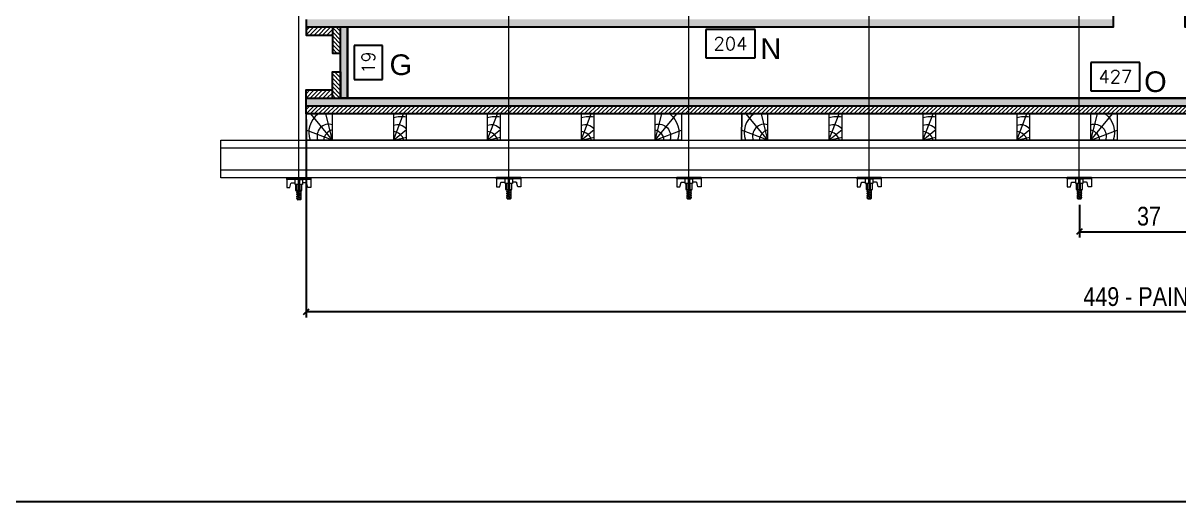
# Model space of a CAD drawing. Extents: x 14400 to 24104, y -21631 to 6985.
# Drawn here: x 22866 to 23481, y 1092 to 1347 of the extents above; entities that cross this region are included whole.
import ezdxf
from ezdxf.enums import TextEntityAlignment as Align

# ---------------------------------------------------------------- set-up
doc = ezdxf.new("R2010")
doc.units = 0
for name, color, linetype in [('CHAPA', 1, 'Continuous'), ('COTA', 241, 'Continuous'), ('MTH-PILAR-SEGUE', 5, 'Continuous'), ('SARRAFO', 251, 'Continuous'), ('TEXTO_GERAL', 7, 'Continuous')]:
    doc.layers.add(name, color=color, linetype=linetype)
for name, color, linetype, lineweight in [('Hachura', 251, 'Continuous', 9), ('Madeira', 126, 'Continuous', 18), ('Perfil Metálico', 224, 'Continuous', 18)]:
    doc.layers.add(name, color=color, linetype=linetype, lineweight=lineweight)
doc.styles.add('ARIAL', font='arial.ttf')
doc.styles.add('COTA TECNICA 2X', font='techl___.ttf', dxfattribs={"height": 10})
doc.styles.add('ROMANS', font='romans.shx')
doc.dimstyles.new('SECAO PILAR', dxfattribs={"dimtxt": 10, "dimasz": 3, "dimexe": 3, "dimexo": 3, "dimgap": 3, "dimtad": 1, "dimdec": 1, "dimlfac": 0.5, "dimzin": 12, "dimdsep": 46, "dimtxsty": 'COTA TECNICA 2X', "dimblk1": 'OBLIQUE', "dimblk2": 'OBLIQUE', "dimsah": 1, "dimcen": 0.9, "dimclrd": 256, "dimclre": 256, "dimclrt": 256, "dimadec": 1, "dimazin": 3, "dimtfac": 1, "dimtdec": 1, "dimtmove": 0, "dimatfit": 3, "dimfxl": 1, "dimtolj": 1, "dimtzin": 12, "dimarcsym": 0})
doc.dimstyles.new('SECÇÃO 2', dxfattribs={"dimtxt": 7, "dimasz": 6, "dimexe": 0.18, "dimexo": 2, "dimgap": -4, "dimtad": 3, "dimdec": 1, "dimlfac": 0.5, "dimzin": 12, "dimdsep": 46, "dimtxsty": 'ROMANS', "dimblk": 'ARCHTICK', "dimcen": 0.09, "dimse1": 1, "dimse2": 1, "dimsd1": 1, "dimsd2": 1, "dimclrd": 180, "dimclre": 5, "dimclrt": 1, "dimadec": 0, "dimazin": 3, "dimtfac": 1, "dimtdec": 1, "dimtofl": 0, "dimtmove": 0, "dimatfit": 3, "dimldrblk": 'ARCHTICK', "dimfxl": 1, "dimtolj": 1, "dimtzin": 0, "dimarcsym": 0})
pattern_1 = [(225, (13892.2894, -20748.7486), (1.12253202, -1.12253202), [])]
pattern_2 = [(315, (45926.0494, -7322.2923), (1.12253202, 1.12253202), [])]

# ---------------------------------------------------------------- blocks, each defined once
blk = doc.blocks.new('*D2506')
at = {"layer": 'COTA', "color": 180, "lineweight": -2, "transparency": 16777216}
for p, q in [((23463.28, 1547.16), (23448.28, 1547.16)), ((23448.28, 1547.16), (23448.28, 1522.16)), ((23463.28, 1522.16), (23463.28, 1547.16)), ((23448.28, 1522.16), (23463.28, 1522.16))]:
    blk.add_line(p, q, dxfattribs=at)
at = {"layer": 'Defpoints', "color": 0, "transparency": 16777216}
for p in [(23446.24, 1724.66), (23467.28, 1724.66), (23446.24, 1344.66)]:
    blk.add_point(p, dxfattribs=at)
at = {"layer": 'COTA', "color": 1, "transparency": 16777216, "insert": (23455.78, 1534.66), "char_height": 7, "attachment_point": 5, "rotation": 90, "style": 'ROMANS'}
blk.add_mtext('\\A1;190', dxfattribs=at)
blk = doc.blocks.new('_ArchTick')
at = {"color": 0, "linetype": 'ByBlock', "const_width": 0.15}
blk.add_lwpolyline([(-0.5, -0.5), (0.5, 0.5)], dxfattribs=at)
blk = doc.blocks.new('*D2509')
at = {"layer": 'COTA', "color": 180, "lineweight": -2, "transparency": 16777216}
for p, q in [((23255.41, 1343.19), (23229.07, 1343.19)), ((23229.07, 1343.19), (23229.07, 1328.19)), ((23255.41, 1328.19), (23255.41, 1343.19)), ((23229.07, 1328.19), (23255.41, 1328.19))]:
    blk.add_line(p, q, dxfattribs=at)
at = {"layer": 'Defpoints', "color": 0, "transparency": 16777216}
for p in [(23038.24, 1344.66), (23446.24, 1344.66), (23446.24, 1324.19)]:
    blk.add_point(p, dxfattribs=at)
at = {"layer": 'COTA', "color": 1, "transparency": 16777216, "insert": (23242.24, 1335.69), "char_height": 7, "attachment_point": 5, "style": 'ROMANS'}
blk.add_mtext('\\A1;204', dxfattribs=at)
blk = doc.blocks.new('*D2511')
at = {"layer": 'COTA', "color": 180, "lineweight": -2, "transparency": 16777216}
for p, q in [((23056.9, 1334.66), (23041.9, 1334.66)), ((23041.9, 1334.66), (23041.9, 1316.66)), ((23056.9, 1316.66), (23056.9, 1334.66)), ((23041.9, 1316.66), (23056.9, 1316.66))]:
    blk.add_line(p, q, dxfattribs=at)
at = {"layer": 'Defpoints', "color": 0, "transparency": 16777216}
for p in [(23038.24, 1344.66), (23038.24, 1306.66), (23060.9, 1306.66)]:
    blk.add_point(p, dxfattribs=at)
at = {"layer": 'COTA', "color": 1, "transparency": 16777216, "insert": (23049.4, 1325.66), "char_height": 7, "attachment_point": 5, "rotation": 90, "style": 'ROMANS'}
blk.add_mtext('\\A1;19', dxfattribs=at)
blk = doc.blocks.new('*D2513')
at = {"layer": 'COTA', "color": 180, "lineweight": -2, "transparency": 16777216}
for p, q in [((23460.24, 1325.66), (23434.24, 1325.66)), ((23434.24, 1325.66), (23434.24, 1310.66)), ((23460.24, 1310.66), (23460.24, 1325.66)), ((23434.24, 1310.66), (23460.24, 1310.66))]:
    blk.add_line(p, q, dxfattribs=at)
at = {"layer": 'Defpoints', "color": 0, "transparency": 16777216}
for p in [(23038.24, 1306.66), (23892.24, 1306.66), (23892.24, 1306.66)]:
    blk.add_point(p, dxfattribs=at)
at = {"layer": 'COTA', "color": 1, "transparency": 16777216, "insert": (23447.24, 1318.16), "char_height": 7, "attachment_point": 5, "style": 'ROMANS'}
blk.add_mtext('\\A1;427', dxfattribs=at)
blk = doc.blocks.new('_Oblique')
at = {"color": 0, "linetype": 'ByBlock', "lineweight": -2}
blk.add_line((-0.5, -0.5), (0.5, 0.5), dxfattribs=at)
blk = doc.blocks.new('*D2520')
at = {"layer": 'COTA', "lineweight": -2, "transparency": 16777216}
for p, q in [((23016.24, 1295.26), (23016.24, 1189.85)), ((23914.24, 1295.26), (23914.24, 1189.85)), ((23914.24, 1192.85), (23016.24, 1192.85))]:
    blk.add_line(p, q, dxfattribs=at)
at = {"layer": 'Defpoints', "color": 0, "transparency": 16777216}
for p in [(23016.24, 1298.26), (23914.24, 1298.26), (23016.24, 1192.85)]:
    blk.add_point(p, dxfattribs=at)
at = {"layer": 'COTA', "lineweight": -2, "transparency": 16777216, "xscale": 3, "yscale": 3, "zscale": 3, "rotation": 180}
blk.add_blockref('_Oblique', (23016.24, 1192.85), dxfattribs=at)
at = {"layer": 'COTA', "lineweight": -2, "transparency": 16777216, "xscale": 3, "yscale": 3, "zscale": 3}
blk.add_blockref('_Oblique', (23914.24, 1192.85), dxfattribs=at)
at = {"layer": 'COTA', "transparency": 16777216, "insert": (23465.24, 1200.95), "char_height": 10, "attachment_point": 5, "style": 'COTA TECNICA 2X'}
blk.add_mtext('\\A1;449 - PAINEL', dxfattribs=at)
blk = doc.blocks.new('PONTALETE')
at = {"layer": 'Madeira'}
for q in [(2.71, 7), (7, 5.76), (7, 1.74)]:
    blk.add_line((0, 0), q, dxfattribs=at)
blk.add_lwpolyline([(0, 0), (7, 0), (7, 7), (0, 7)], close=True, dxfattribs=at)
for centre, radius, start, end in [((2.04, 0.06), 6.23, 37.2818, 109.0913), ((1.09, 0.9), 3.19, 343.603, 109.9847), ((-0.21, -0.78), 3.09, 14.6322, 86.0383)]:
    blk.add_arc(centre, radius, start, end, dxfattribs=at)
blk = doc.blocks.new('MEIO PONTALETE')
at = {"layer": 'Madeira'}
for q in [(2.71, 7), (3.5, 2.88), (3.5, 0.87)]:
    blk.add_line((0, 0), q, dxfattribs=at)
blk.add_lwpolyline([(0, 0), (3.5, 0), (3.5, 7), (0, 7)], close=True, dxfattribs=at)
for centre, radius, start, end in [((2.04, 0.06), 6.23, 76.4499, 109.0913), ((1.09, 0.9), 3.19, 40.9063, 109.9847), ((-0.21, -0.78), 3.09, 14.6322, 86.0383)]:
    blk.add_arc(centre, radius, start, end, dxfattribs=at)
blk = doc.blocks.new('C')
at = {"layer": 'Hachura', "color": 0}
for p, q in [((0, 3.22), (0, -3.22)), ((0.45, 3.22), (0, 3.22)), ((0.46, 3.16), (0, 3.16)), ((0.45, -3.23), (0.45, 3.22)), ((0.45, 3.22), (2.58, 3.22)), ((2.58, 3.22), (2.58, 2.39)), ((0.46, 3.05), (0, 3.05)), ((0.46, 2.88), (0, 2.88)), ((0, 2.75), (0, -1.16)), ((0.46, 2.65), (0, 2.65)), ((0.46, 2.23), (0, 2.23)), ((0.46, 1.51), (0, 1.51)), ((0.39, 0.49), (0.17, 0.49)), ((1.74, 0.97), (0.45, 0.97)), ((1.45, 0.1), (0.45, 0.1)), ((1.35, 1.94), (1.35, 0.96)), ((2.58, 2.39), (1.47, 2.09)), ((1.74, -0.97), (1.74, 0.97)), ((1.74, 0.97), (1.74, 0.84)), ((1.74, 0.97), (1.74, 0.84)), ((1.74, 0.84), (3.35, 0.84)), ((3.35, 0.45), (1.74, 0.45)), ((3.32, 0.84), (3.32, -0.84)), ((3.35, 0.84), (3.35, -0.84)), ((3.68, 0.45), (3.35, 0.45)), ((3.84, -0.52), (3.35, 0.45)), ((3.35, 0.06), (3.67, -0.57)), ((3.68, 0.45), (4.16, -0.52)), ((3.72, 0.5), (4.25, -0.57)), ((4.37, -0.55), (3.83, 0.53)), ((4.15, 0.45), (3.93, 0.45)), ((4.42, -0.52), (3.93, 0.45)), ((4.15, 0.45), (4.26, 0.45)), ((4.26, 0.45), (4.74, -0.52)), ((4.3, 0.5), (4.83, -0.57)), ((4.95, -0.55), (4.41, 0.53)), ((4.51, 0.45), (4.84, 0.45)), ((5, -0.52), (4.51, 0.45)), ((4.84, 0.45), (5.32, -0.52)), ((4.88, 0.5), (5.41, -0.57)), ((5.53, -0.55), (4.99, 0.53)), ((5.58, -0.52), (5.09, 0.45)), ((5.42, 0.45), (5.09, 0.45)), ((5.58, -0.52), (5.09, 0.45)), ((5.42, 0.45), (5.74, -0.19)), ((5.46, 0.5), (5.74, -0.07)), ((5.74, 0.19), (5.57, 0.53)), ((5.74, 0.32), (5.68, 0.45)), ((5.68, 0.45), (5.74, 0.45)), ((5.74, 0.45), (5.9, 0.29)), ((5.74, 0.45), (5.74, -0.52)), ((5.9, -0.36), (5.9, 0.29)), ((0.45, 0), (0, 0)), ((0.46, -1.52), (0, -1.52)), ((0.46, -2.23), (0, -2.23)), ((0.46, -2.65), (0, -2.65)), ((0.46, -2.88), (0, -2.88)), ((0.46, -3.05), (0, -3.05)), ((0.08, -0.48), (0.29, -0.48)), ((0.29, -0.48), (0.4, -0.48)), ((0.45, 0), (0.45, -0.97)), ((0.45, -0.16), (1.45, -0.16)), ((0.45, -0.65), (0.45, -0.32)), ((0.45, -3.23), (0.45, -0.65)), ((0.45, -0.97), (1.74, -0.97)), ((1.35, -1.94), (1.35, -0.97)), ((2.58, -2.39), (1.47, -2.1)), ((3.35, -0.32), (1.74, -0.32)), ((3.35, -0.84), (1.74, -0.84)), ((2.58, -3.23), (2.58, -2.39)), ((3.35, -0.07), (3.58, -0.52)), ((3.35, -0.52), (3.58, -0.52)), ((3.84, -0.52), (4.16, -0.52)), ((4.42, -0.52), (4.74, -0.52)), ((4.63, -0.52), (4.74, -0.52)), ((5, -0.52), (5.32, -0.52)), ((5.58, -0.52), (5.74, -0.52)), ((5.74, -0.52), (5.9, -0.36)), ((5.74, -0.52), (5.74, -0.52)), ((0.46, -3.16), (0, -3.16)), ((0, -3.22), (2.57, -3.22))]:
    blk.add_line(p, q, dxfattribs=at)
for centre, radius, start, end in [((1.52, 1.94), 0.161, 104.7436, 180), ((1.44, -0.03), 0.129, 272.695, 87.305), ((3.81, 0.39), 0.143, 25.5688, 154.4312), ((4.39, 0.39), 0.143, 25.5688, 154.4312), ((4.97, 0.39), 0.143, 25.5688, 154.4312), ((5.55, 0.39), 0.143, 25.5688, 154.4312), ((0.17, -0.37), 0.174, 221.744, 317.8592), ((1.52, -1.94), 0.161, 180, 255.2564), ((3.71, -0.4), 0.174, 222.1408, 318.256), ((4.29, -0.4), 0.174, 222.1408, 318.256), ((4.87, -0.4), 0.174, 222.1408, 318.256), ((5.45, -0.4), 0.174, 222.1408, 318.256), ((5.61, -0.4), 0.174, 317.8592, 318.256)]:
    blk.add_arc(centre, radius, start, end, dxfattribs=at)
blk = doc.blocks.new('*D2570')
at = {"layer": 'COTA', "lineweight": -2, "transparency": 16777216}
for p, q in [((23428.14, 1249.87), (23428.14, 1232.55)), ((23502.24, 1249.88), (23502.24, 1232.55)), ((23428.14, 1235.55), (23502.24, 1235.55))]:
    blk.add_line(p, q, dxfattribs=at)
at = {"layer": 'Defpoints', "color": 0, "transparency": 16777216}
for p in [(23428.14, 1252.87), (23502.24, 1252.88), (23502.24, 1235.55)]:
    blk.add_point(p, dxfattribs=at)
at = {"layer": 'COTA', "lineweight": -2, "transparency": 16777216, "xscale": 3, "yscale": 3, "zscale": 3, "rotation": 180}
blk.add_blockref('_Oblique', (23428.14, 1235.55), dxfattribs=at)
at = {"layer": 'COTA', "lineweight": -2, "transparency": 16777216, "xscale": 3, "yscale": 3, "zscale": 3}
blk.add_blockref('_Oblique', (23502.24, 1235.55), dxfattribs=at)
at = {"layer": 'COTA', "transparency": 16777216, "insert": (23465.19, 1243.77), "char_height": 10, "attachment_point": 5, "style": 'COTA TECNICA 2X'}
blk.add_mtext('\\A1;37', dxfattribs=at)

msp = doc.modelspace()

# ---------------------------------------------------------------- hatches: boundary and pattern name
at = {"layer": 'Hachura'}
h = msp.add_hatch(color=256, dxfattribs=at)
h.dxf.hatch_style = 1
h.paths.add_polyline_path([(23446.24, 1344.66), (23446.24, 1348.66), (23016.24, 1348.66), (23016.24, 1344.66)])
h = msp.add_hatch(dxfattribs=at)
h.set_pattern_fill('ANSI31', color=256, scale=0.5, angle=180, style=0)
h.set_pattern_definition(pattern_1)
h.paths.add_polyline_path([(23030.24, 1344.66), (23030.24, 1340.26), (23016.24, 1340.26), (23016.24, 1344.66)])
h = msp.add_hatch(dxfattribs=at)
h.set_pattern_fill('ANSI31', color=256, scale=0.5, angle=270, style=0)
h.set_pattern_definition(pattern_2)
h.paths.add_polyline_path([(23034.64, 1330.66), (23030.24, 1330.66), (23030.24, 1344.66), (23034.64, 1344.66)])
h = msp.add_hatch(color=256, dxfattribs=at)
h.dxf.hatch_style = 1
h.paths.add_polyline_path([(23034.64, 1344.66), (23038.24, 1344.66), (23038.24, 1306.66), (23034.64, 1306.66)])
h = msp.add_hatch(dxfattribs=at)
h.set_pattern_fill('ANSI31', color=256, scale=0.5, angle=270, style=0)
h.set_pattern_definition(pattern_2)
h.paths.add_polyline_path([(23034.64, 1320.66), (23030.24, 1320.66), (23030.24, 1306.66), (23034.64, 1306.66)])
h = msp.add_hatch(dxfattribs=at)
h.set_pattern_fill('ANSI31', color=256, scale=0.5, angle=180, style=0)
h.set_pattern_definition(pattern_1)
h.paths.add_polyline_path([(23030.24, 1306.66), (23030.24, 1311.06), (23016.24, 1311.06), (23016.24, 1306.66)])
h = msp.add_hatch(color=256, dxfattribs=at)
h.dxf.hatch_style = 1
h.paths.add_polyline_path([(23914.24, 1302.66), (23914.24, 1306.66), (23016.24, 1306.66), (23016.24, 1302.66)])
h = msp.add_hatch(dxfattribs=at)
h.set_pattern_fill('ANSI31', color=256, scale=0.5, angle=180, style=0)
h.set_pattern_definition([(225, (13920.2894, -20740.3486), (1.12253202, -1.12253202), [])])
h.paths.add_polyline_path([(23914.24, 1298.26), (23914.24, 1302.66), (23016.24, 1302.66), (23016.24, 1298.26)])

# ---------------------------------------------------------------- linework, layer by layer
at = {"layer": 'CHAPA'}
for points in [[(23016.24, 1348.66), (23016.24, 1344.66), (23446.24, 1344.66), (23446.24, 1348.66)], [(23016.24, 1302.66), (23016.24, 1306.66), (23914.24, 1306.66), (23914.24, 1302.66)]]:
    msp.add_lwpolyline(points, dxfattribs=at)
msp.add_lwpolyline([(23034.64, 1344.66), (23038.24, 1344.66), (23038.24, 1306.66), (23034.64, 1306.66)], close=True, dxfattribs=at)
at = {"layer": 'COTA'}
msp.add_lwpolyline([(21532.94, 2489.45), (24104.17, 2489.45), (24104.17, 1091.66), (21532.94, 1091.66)], close=True, dxfattribs=at)
at = {"layer": 'Hachura'}
for p, q in [((23012.37, 1253.46), (23012.38, 1393.79)), ((23124.17, 1253.87), (23124.18, 1394.21)), ((23220.17, 1253.87), (23220.18, 1394.21)), ((23316.17, 1253.87), (23316.18, 1394.21)), ((23428.08, 1253.87), (23428.08, 1394.21))]:
    msp.add_line(p, q, dxfattribs=at)
at = {"layer": 'Madeira'}
for points in [[(23016.23, 1284.26), (23016.24, 1298.26), (23216.23, 1298.26), (23216.22, 1284.26)], [(23248.23, 1284.26), (23248.25, 1298.26), (23448.24, 1298.26), (23448.23, 1284.26)]]:
    msp.add_lwpolyline(points, close=True, dxfattribs=at)
at = {"layer": 'MTH-PILAR-SEGUE', "linetype": 'Continuous'}
msp.add_lwpolyline([(23446.24, 1344.66), (23446.24, 1724.66), (23038.24, 1724.66), (23038.24, 1762.66), (23446.24, 1762.66), (23446.24, 2142.66), (23038.24, 2142.66), (23038.24, 2180.66), (23928.24, 2180.66), (23928.24, 2142.66), (23484.24, 2142.66), (23484.24, 1762.66), (23892.24, 1762.66), (23892.24, 1724.66), (23484.24, 1724.66), (23484.24, 1344.66), (23892.24, 1344.66), (23892.24, 1306.66), (23038.24, 1306.66), (23038.24, 1344.66), (23446.24, 1344.66)], dxfattribs=at)
at = {"layer": 'Perfil Metálico'}
for points in [[(22970.78, 1264.26), (22970.78, 1284.26), (23959.68, 1284.26), (23959.68, 1264.26)], [(23959.68, 1280.26), (23959.68, 1268.26), (22970.78, 1268.26), (22970.78, 1280.26)]]:
    msp.add_lwpolyline(points, close=True, dxfattribs=at)
at = {"layer": 'SARRAFO'}
for points in [[(23016.24, 1344.66), (23016.24, 1340.26), (23030.24, 1340.26)], [(23030.24, 1344.66), (23030.24, 1330.66), (23034.64, 1330.66), (23034.64, 1344.66)], [(23030.24, 1306.66), (23030.24, 1320.66), (23034.64, 1320.66), (23034.64, 1306.66)], [(23016.24, 1306.66), (23016.24, 1311.06), (23030.24, 1311.06)]]:
    msp.add_lwpolyline(points, dxfattribs=at)
msp.add_lwpolyline([(23016.24, 1302.66), (23914.24, 1302.66), (23914.24, 1298.26), (23016.24, 1298.26)], close=True, dxfattribs=at)

# ---------------------------------------------------------------- block references
at = {"layer": 'Hachura', "linetype": 'Continuous', "xscale": -2, "yscale": 2, "zscale": 2, "rotation": 90}
for p in [(23012.37, 1264.26), (23124.17, 1264.67), (23220.17, 1264.67), (23316.17, 1264.67), (23428.08, 1264.67)]:
    msp.add_blockref('C', p, dxfattribs=at)
at = {"layer": 'Madeira'}
for name, p, xscale, yscale, zscale, rotation in [('PONTALETE', (23030.23, 1284.25), 2, 2, 2, 89.93708930310329), ('MEIO PONTALETE', (23062.73, 1284.26), 1.999999997962732, 1.999999997962732, 1.999999997962732, 359.9370893031033), ('MEIO PONTALETE', (23112.73, 1284.26), 1.999999997962732, 1.999999997962732, 1.999999997962732, 359.9370893031033), ('MEIO PONTALETE', (23162.73, 1284.26), 1.999999997962732, 1.999999997962732, 1.999999997962732, 359.9370893031033), ('PONTALETE', (23202.22, 1284.27), -2, 2, 2, 269.9370893031033), ('PONTALETE', (23262.23, 1284.25), 2, 2, 2, 89.93708930310329), ('MEIO PONTALETE', (23294.73, 1284.26), 1.999999997962732, 1.999999997962732, 1.999999997962732, 359.9370893031033), ('MEIO PONTALETE', (23344.73, 1284.26), 1.999999997962732, 1.999999997962732, 1.999999997962732, 359.9370893031033), ('MEIO PONTALETE', (23394.73, 1284.26), 1.999999997962732, 1.999999997962732, 1.999999997962732, 359.9370893031033), ('PONTALETE', (23434.23, 1284.27), -2, 2, 2, 269.9370893031033)]:
    msp.add_blockref(name, p, dxfattribs=dict(at, xscale=xscale, yscale=yscale, zscale=zscale, rotation=rotation))

# ---------------------------------------------------------------- texts
at = {"layer": 'TEXTO_GERAL', "style": 'ARIAL'}
for s, p in [('N', (23263.77, 1333)), ('G', (23066.69, 1324.5)), ('O', (23468.61, 1315.47))]:
    msp.add_text(s, height=11, dxfattribs=at).set_placement(p, align=Align.MIDDLE_CENTER)

# ---------------------------------------------------------------- dimensions: what is measured, and where the dimension line sits
at = {"layer": 'COTA'}
for base, p1, p2, angle, picture, middle in [((23467.28, 1724.66), (23446.24, 1344.66), (23446.24, 1724.66), 90, '*D2506', (23467.28, 1534.66)), ((23060.9, 1306.66), (23038.24, 1344.66), (23038.24, 1306.66), 270, '*D2511', (23060.9, 1325.66))]:
    dim = msp.add_linear_dim(base=base, p1=p1, p2=p2, angle=angle, dimstyle='SECÇÃO 2', dxfattribs=at)
    dim.commit()
    dim.dimension.update_dxf_attribs({"geometry": picture, "text_midpoint": middle, "dimtype": 160})
for base, p1, p2, picture, middle in [((23446.24, 1324.19), (23038.24, 1344.66), (23446.24, 1344.66), '*D2509', (23242.24, 1324.19)), ((23892.24, 1306.66), (23038.24, 1306.66), (23892.24, 1306.66), '*D2513', (23447.24, 1306.66))]:
    dim = msp.add_linear_dim(base=base, p1=p1, p2=p2, dimstyle='SECÇÃO 2', dxfattribs=at)
    dim.commit()
    dim.dimension.update_dxf_attribs({"geometry": picture, "text_midpoint": middle, "dimtype": 160})
dim = msp.add_linear_dim(base=(23016.24, 1192.85), p1=(23914.24, 1298.26), p2=(23016.24, 1298.26), text='<> - PAINEL', dimstyle='SECAO PILAR', dxfattribs=at)
dim.commit()
dim.dimension.update_dxf_attribs({"geometry": '*D2520', "text_midpoint": (23465.24, 1200.95)})
dim = msp.add_linear_dim(base=(23502.2381, 1235.5481), p1=(23428.1444, 1252.873), p2=(23502.2381, 1252.8825), dimstyle='SECAO PILAR', override={"dimtmove": 1}, dxfattribs=at)
dim.commit()
dim.dimension.update_dxf_attribs({"geometry": '*D2570', "text_midpoint": (23465.1912, 1243.7674)})

doc.saveas('drawing.dxf')
